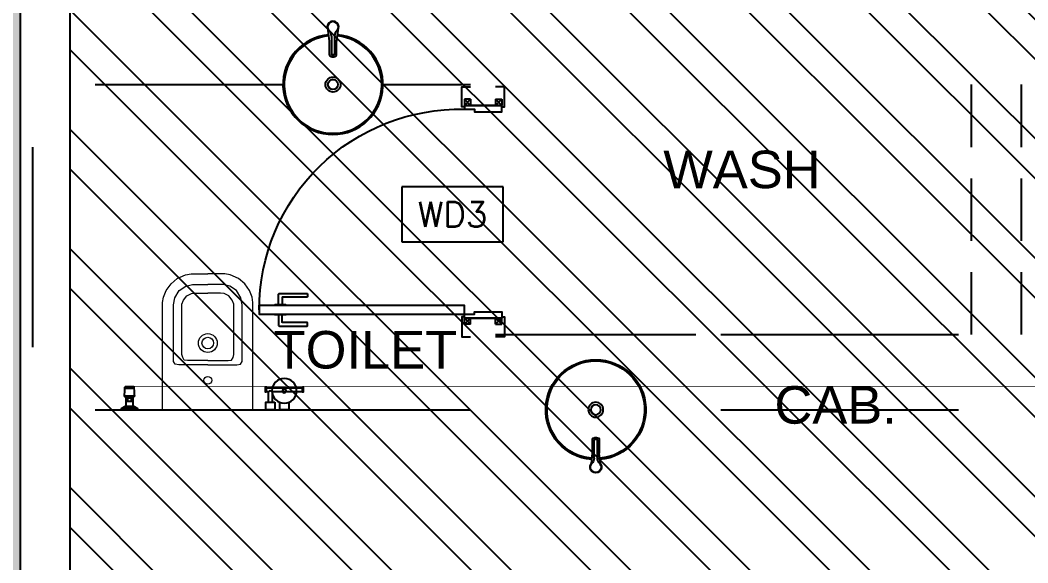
# Model space of a CAD drawing. Header units: centimetres. Extents: x -10658 to 14823, y -5448 to 3597.
# Drawn here: x -1685 to -1282.4, y 1451.8 to 1668.8 of the extents above; entities that cross this region are included whole.
import ezdxf

# ---------------------------------------------------------------- set-up
doc = ezdxf.new("R2010")
doc.units = ezdxf.units.CM
doc.header["$LTSCALE"] = 100
doc.header["$MEASUREMENT"] = 0
doc.header["$PDMODE"] = 35
doc.linetypes.add('A0-01 FLOOR PLANS$0$HIDDEN', pattern=[0.375, 0.25, -0.125])
for name, color, linetype in [('A0-01 FLOOR PLANS$0$BATH FIXTURES', 85, 'Continuous'), ('A0-01 FLOOR PLANS$0$CABINET', 4, 'Continuous'), ('A0-01 FLOOR PLANS$0$COUNTERS', 85, 'Continuous'), ('A0-01 FLOOR PLANS$0$DOOR', 1, 'Continuous'), ('A0-01 FLOOR PLANS$0$HIDDEN -03', 8, 'A0-01 FLOOR PLANS$0$HIDDEN'), ('A0-01 FLOOR PLANS$0$TEXT', 3, 'Continuous'), ('A0-01 FLOOR PLANS$0$TEXT-SCHED', 3, 'Continuous'), ('A0-01 FLOOR PLANS$0$TILE', 252, 'Continuous'), ('A0-01 FLOOR PLANS$0$WALL-03', 2, 'Continuous'), ('DIM IN', 1, 'Continuous'), ('HATCH', 8, 'Continuous'), ('SOURROUNDING$0$KERBSTONE', 11, 'Continuous')]:
    doc.layers.add(name, color=color, linetype=linetype)
doc.styles.add('A0-01 FLOOR PLANS$0$A0-01 GROUND FLOOR PLAN - For Entry modification$0$ROMANS', font='romans')
doc.styles.add('A0-01 FLOOR PLANS$0$ART-PS-1', font='arial.ttf', dxfattribs={"height": 20})
doc.styles.add('ROMANS', font='romans')
doc.dimstyles.new('A0-01 FLOOR PLANS$0$A0-01 GROUND FLOOR PLAN - For Entry modification$0$text', dxfattribs={"dimtxt": 18, "dimasz": 10, "dimexe": 10, "dimexo": 10, "dimgap": -6, "dimtad": 1, "dimtih": 1, "dimtoh": 1, "dimdec": 0, "dimdsep": 46, "dimtxsty": 'A0-01 FLOOR PLANS$0$A0-01 GROUND FLOOR PLAN - For Entry modification$0$ROMANS', "dimblk1": 'A0-01 FLOOR PLANS$0$A0-01 GROUND FLOOR PLAN - For Entry modification$0$_ARCHTICK', "dimblk2": 'A0-01 FLOOR PLANS$0$A0-01 GROUND FLOOR PLAN - For Entry modification$0$_ARCHTICK', "dimsah": 1, "dimcen": 25, "dimdle": 10, "dimse1": 1, "dimse2": 1, "dimsd1": 1, "dimsd2": 1, "dimclrd": 1, "dimclre": 1, "dimclrt": 2, "dimadec": 0, "dimazin": 0, "dimtfac": 1, "dimtdec": 0, "dimtmove": 2, "dimatfit": 3, "dimldrblk": 'A0-01 FLOOR PLANS$0$A0-01 GROUND FLOOR PLAN - For Entry modification$0$_ARCHTICK', "dimfxl": 1, "dimtolj": 1, "dimtzin": 0, "dimarcsym": 0})
doc.dimstyles.new('AS-17-100', dxfattribs={"dimtxt": 17, "dimasz": 10, "dimexe": 10, "dimexo": 10, "dimgap": 6, "dimtad": 1, "dimtoh": 1, "dimdec": 0, "dimdsep": 46, "dimtxsty": 'ROMANS', "dimblk1": 'ARCHTICK', "dimblk2": 'ARCHTICK', "dimsah": 1, "dimcen": 25, "dimdle": 10, "dimclrd": 1, "dimclre": 1, "dimclrt": 2, "dimadec": 0, "dimazin": 0, "dimtfac": 1, "dimtdec": 0, "dimtofl": 0, "dimtmove": 2, "dimatfit": 3, "dimldrblk": 'ARCHTICK', "dimfxl": 1, "dimtolj": 1, "dimtzin": 0, "dimarcsym": 0})

# ---------------------------------------------------------------- blocks, each defined once
blk = doc.blocks.new('_ARCHTICK')
at = {"color": 0, "linetype": 'ByBlock', "const_width": 0.15}
blk.add_lwpolyline([(-0.5, -0.5), (0.5, 0.5)], dxfattribs=at)
blk = doc.blocks.new('*D55')
at = {"layer": 'Defpoints', "color": 0, "transparency": 16777216}
for p in [(-3048, 1883.36), (-1685, 1853), (-3048, 1585)]:
    blk.add_point(p, dxfattribs=at)
at = {"layer": 'DIM IN', "color": 1, "lineweight": -2, "transparency": 16777216}
for p, q in [((-3048, 1595), (-3048, 1893.36)), ((-1685, 1863), (-1685, 1893.36)), ((-1675, 1883.36), (-3058, 1883.36))]:
    blk.add_line(p, q, dxfattribs=at)
at = {"layer": 'DIM IN', "color": 1, "lineweight": -2, "transparency": 16777216, "xscale": 10, "yscale": 10, "zscale": 10, "rotation": 180}
blk.add_blockref('_ARCHTICK', (-3048, 1883.36), dxfattribs=at)
at = {"layer": 'DIM IN', "color": 1, "lineweight": -2, "transparency": 16777216, "xscale": 10, "yscale": 10, "zscale": 10}
blk.add_blockref('_ARCHTICK', (-1685, 1883.36), dxfattribs=at)
at = {"layer": 'DIM IN', "color": 2, "transparency": 16777216, "insert": (-2366.5, 1893.36), "char_height": 16, "attachment_point": 5, "style": 'ROMANS'}
blk.add_mtext('\\A1;1363', dxfattribs=at)
blk = doc.blocks.new('SOURROUNDING')
at = {"layer": 'SOURROUNDING$0$KERBSTONE', "lineweight": 13}
h = blk.add_hatch(dxfattribs=at)
h.set_pattern_fill('AR-HBONE', color=252, scale=5, angle=90)
h.paths.add_polyline_path([(-175, 1001.39), (-180.24, 999.4), (-175, 1003.26), (-175, 1910.07), (-189.19, 1904.68), (-175, 1915.15), (-175, 1965.25), (-177.79, 1965.57), (-175, 1966.16), (-175, 2515.31), (-190.95, 2509.26), (-175, 2521.02), (-175, 2569.63), (-179.55, 2570.15), (-175, 2571.11), (-175, 2808), (-890, 2808), (-890, 3028), (-1810, 3028), (-1810, 2511.19), (-1925, 2511.19), (-1925, 1979.72), (-1810, 1979.72), (-1810, 775), (-3028, 775), (-3028, 650), (-2728, 650), (-2448, 650), (-2428, 650), (-1382.07, 650), (-1382.07, 25), (-1257.59, 25), (-1257.07, 25), (-857.07, 25), (-732.07, 25), (-732.07, 668), (-175, 668)])
h.paths.add_polyline_path([(-1685, 828), (-1685, 2129.72), (-1770, 2129.72), (-1770, 2361.19), (-1685, 2361.19), (-1685, 2748), (-1220, 2748), (-1220, 2683), (-890, 2683), (-300, 2683), (-300, 788), (-590, 788), (-590, 793), (-817, 793), (-817, 713), (-1286.12, 713), (-1287.5, 828)], flags=16)
h.paths.add_polyline_path([(-1798.23, 1621.66), (-1726.11, 1621.66), (-1726.11, 1641.16), (-1798.23, 1641.16)], flags=16)
h.paths.add_polyline_path([(-1563.97, 2964.65), (-999.2, 2964.65), (-999.2, 3018.34), (-1563.97, 3018.34)], flags=16)
at = {"color": 6}
blk.add_lwpolyline([(-300, 2683), (-890, 2683), (-890, 2683), (-1220, 2683), (-1220, 2748), (-1685, 2748), (-1685, 828), (-890, 828), (-890, 793), (-590, 793), (-590, 788), (-300, 788)], close=True, dxfattribs=at)
blk = doc.blocks.new('A0-01 FLOOR PLANS$0$Bath_WashBasin_D-40_01')
for p, q in [((-1.4, -7.96), (-1.88, -3.63)), ((1.88, -3.63), (1.4, -7.96)), ((-1.4, -13.5), (-1.4, -7.96)), ((-0.65, -5.9), (-0.65, -13.37)), ((0.65, -5.9), (0.65, -13.37)), ((1.4, -13.5), (1.4, -7.96)), ((0.65, -13.37), (-0.65, -13.37))]:
    blk.add_line(p, q)
for radius in [3, 2]:
    blk.add_circle((0, -25.3), radius)
for centre, radius, start, end in [((0, -2.3), 2.3, 324.6388, 215.3612), ((0, -2.3), 2.15, 320.9725, 219.0275), ((-3.61, -5.89), 2.96, 359.8082, 49.0473), ((3.61, -5.89), 2.96, 130.9527, 180.1918), ((0, -25.3), 20, 94.8311, 85.1689), ((0, -25.3), 19.5, 94.7941, 85.2059), ((0, -12.55), 1.05, 231.7534, 308.2466)]:
    blk.add_arc(centre, radius, start, end)
blk.add_ellipse((0, -13.5), major_axis=(-1.4, 0), ratio=0.500001, start_param=6.283185, end_param=9.424778)
blk = doc.blocks.new('A0-01 FLOOR PLANS$0$BID2')
at = {"layer": 'A0-01 FLOOR PLANS$0$BATH FIXTURES', "lineweight": 18}
for points in [[(18.07, 0), (0, 0), (0, -42.87), (0.38, -44.94), (1.44, -47.63), (3.36, -50.37), (5.82, -52.44), (9.13, -53.98), (11.34, -54.31), (18.07, -54.31)], [(18.07, 0), (36.1, 0), (36.1, -42.87), (35.76, -44.94), (34.65, -47.63), (32.78, -50.37), (30.28, -52.44), (27.01, -53.98), (24.8, -54.31), (18.07, -54.31)], [(18.07, -17.93), (6.44, -17.93), (5, -18.22), (4.37, -19.23), (4.37, -41.96), (4.9, -44.75), (6.58, -47.63), (9.28, -49.41), (11.92, -49.99), (18.07, -49.99)], [(18.07, -19.66), (9.9, -19.66), (8.6, -19.8), (8.03, -20.81), (7.69, -22.01), (7.69, -42.2), (8.36, -43.74), (9.66, -45.56), (11.58, -46.43), (12.93, -46.62), (18.07, -46.62)], [(18.07, -17.93), (29.7, -17.93), (31.15, -18.22), (31.72, -19.23), (31.72, -41.96), (31.24, -44.75), (29.56, -47.63), (26.82, -49.41), (24.22, -49.99), (18.07, -49.99)], [(18.07, -19.66), (26.24, -19.66), (27.49, -19.8), (28.12, -20.81), (28.45, -22.01), (28.45, -42.2), (27.78, -43.74), (26.48, -45.56), (24.56, -46.43), (23.17, -46.62), (18.07, -46.62)]]:
    blk.add_lwpolyline(points, dxfattribs=at)
for points in [[(16.49, -11.75), (16.49, -10.89), (17.19, -10.19), (18.05, -10.19), (18.91, -10.19), (19.61, -10.89), (19.61, -11.75), (19.61, -12.61), (18.91, -13.31), (18.05, -13.31), (17.19, -13.31), (16.49, -12.61), (16.49, -11.75)], [(14.28, -26.65), (14.28, -24.57), (15.96, -22.88), (18.05, -22.88), (20.13, -22.88), (21.82, -24.57), (21.82, -26.65), (21.82, -28.74), (20.13, -30.42), (18.05, -30.42), (15.96, -30.42), (14.28, -28.74), (14.28, -26.65)], [(15.72, -26.65), (15.72, -25.36), (16.76, -24.32), (18.05, -24.32), (19.34, -24.32), (20.38, -25.36), (20.38, -26.65), (20.38, -27.94), (19.34, -28.98), (18.05, -28.98), (16.76, -28.98), (15.72, -27.94), (15.72, -26.65)]]:
    blk.add_open_spline(points, degree=3, knots=[0, 0, 0, 0, 1, 1, 1, 2, 2, 2, 3, 3, 3, 4, 4, 4, 4], dxfattribs=at)
blk = doc.blocks.new('A0-01 FLOOR PLANS$0$A$Cadd0125e')
at = {"layer": 'A0-01 FLOOR PLANS$0$BATH FIXTURES'}
for p, q in [((7.76, 4.63), (4.26, 4.63)), ((5.52, 4.07), (5.32, 4.07)), ((7.82, 5.1), (7.82, 1.4)), ((8.65, 0.09), (8.65, 6.41)), ((8.82, 6.5), (8.82, 0)), ((9.16, 1.25), (9.16, 5.25)), ((4.26, 1.86), (7.76, 1.86)), ((4.84, 3.94), (4.44, 3.93)), ((4.84, 3.94), (4.44, 3.93)), ((4.44, 2.57), (4.84, 2.56)), ((4.82, 3.93), (4.82, 3.93)), ((5.32, 2.42), (5.52, 2.43))]:
    blk.add_line(p, q, dxfattribs=at)
for points in [[(0.03, 4.1, 0.404323), (0, 4.07, -0.404323)], [(0.04, 4.54, 0.404323), (0.01, 4.51, -0.404323)], [(0.05, 4.16, 0.404323), (0.02, 4.13, -0.404323)], [(8.65, 0.09, 0.257001), (8.82, 0), (9.16, 0), (9.16, 6.5), (8.82, 6.5, 0.257001), (8.65, 6.41), (7.82, 5.1, 0.142087), (7.76, 4.88), (7.76, 1.62, 0.142087), (7.82, 1.4)], [(0.03, 3.39, 0.404323), (0, 3.36, -0.404323)], [(0.03, 2.67, 0.404323), (0, 2.65, -0.404323)], [(0.01, 3.84, 0.056358), (0.01, 3.83, -0.056358)], [(0.04, 2.91, 0.404323), (0.01, 2.88, -0.404323)], [(0.04, 2.23, 0.404323), (0.01, 2.21, -0.404323)], [(0.05, 3, 0.404323), (0.02, 2.97, -0.404323)]]:
    blk.add_lwpolyline(points, format="xyb", close=True, dxfattribs=at)
for points in [[(0.59, 5.04), (0.27, 5.04)], [(0.27, 1.46), (0.59, 1.46)]]:
    blk.add_lwpolyline(points, close=True, dxfattribs=at)
blk.add_lwpolyline([(3.89, 5.15, 0.00277), (3.87, 5.16, 0.001337), (3.87, 5.17, -0.020661), (3.87, 1.33, 0.001362), (3.87, 1.34, 0.00279), (3.89, 1.35)], format="xyb", dxfattribs=at)
for centre, radius, start, end in [((3.72, 5.02), 0.207, 45.4618, 99.4976), ((-27.86, 3.25), 31.61, 356.42, 3.5774), ((3.83, 5.11), 0.0651, 46.2112, 54.7843), ((2.67, 3.86), 1.77, 4.0599, 46.7105), ((3.72, 1.48), 0.204, 260.0327, 314.9167), ((3.83, 1.39), 0.0656, 306.8555, 313.7758), ((2.67, 2.64), 1.77, 313.2898, 355.9537), ((19.33, 3.25), 14.91, 177.1752, 182.8246)]:
    blk.add_arc(centre, radius, start, end, dxfattribs=at)
for centre, major_axis, ratio, start_param, end_param in [((0.63, 3.25), (0, 1.76), 0.017452, 0.079526, 3.069997), ((0.63, 3.25), (0, 1.76), 0.017452, 0.079526, 3.069997), ((0.63, 3.25), (0, 1.76), 0.017452, 0, 0.079526), ((0.63, 3.25), (0, 1.76), 0.017452, 0, 0.079526), ((0.63, 3.25), (0, 1.76), 0.017452, 3.069997, 3.292425), ((0.63, 3.25), (0, 1.76), 0.017452, 3.069997, 3.292425), ((0.63, 3.25), (0, 1.76), 0.017452, 3.292425, 3.362535), ((0.63, 3.25), (0, 1.76), 0.017452, 3.292425, 3.362535), ((4.71, 3.96), (0.197, -0.012), 0.259959, 4.930881, 5.439711)]:
    blk.add_ellipse(centre, major_axis=major_axis, ratio=ratio, start_param=start_param, end_param=end_param, dxfattribs=at)
for points, weights, knots in [([(0, 3.86), (0, 3.88), (0, 3.96), (0, 4.05), (0, 4.06), (0, 4.05), (0, 3.96), (0, 3.88), (0, 3.86)], [1, 0.771731449229, 1, 0.771731449229, 1, 0.771731449229, 1, 0.771731449229, 1], [0, 0, 0, 1.378474, 1.378474, 2.756948, 2.756948, 4.135422, 4.135422, 5.513896, 5.513896, 5.513896]), ([(0.01, 4.3), (0.01, 4.31), (0.01, 4.4), (0.01, 4.49), (0.01, 4.5), (0.01, 4.49), (0.01, 4.4), (0.01, 4.31), (0.01, 4.3)], [1, 0.771731449229, 1, 0.771731449229, 1, 0.771731449229, 1, 0.771731449229, 1], [0, 0, 0, 1.378474, 1.378474, 2.756948, 2.756948, 4.135422, 4.135422, 5.513896, 5.513896, 5.513896]), ([(0.03, 3.83), (0.03, 3.83), (0.03, 3.96), (0.03, 4.1), (0.03, 4.1), (0.05, 4.1), (0.06, 4.1), (0.05, 4.1), (0.03, 4.1), (0.03, 4.1), (0.03, 3.96), (0.03, 3.83), (0.03, 3.83), (0.05, 3.83), (0.06, 3.83), (0.05, 3.83), (0.03, 3.83)], [1, 0.707214493379, 1, 0.707214493379, 1, 1, 1, 1, 1, 0.707214493379, 1, 0.707214493379, 1, 1, 1, 1, 1], [0, 0, 0, 1.570492, 1.570492, 3.140983, 3.140983, 4.140983, 4.140983, 5.140983, 5.140983, 6.711475, 6.711475, 8.281967, 8.281967, 9.281967, 9.281967, 10.281967, 10.281967, 10.281967]), ([(0.04, 4.27), (0.04, 4.27), (0.04, 4.4), (0.04, 4.54), (0.04, 4.54), (0.06, 4.54), (0.07, 4.54), (0.06, 4.54), (0.04, 4.54), (0.04, 4.54), (0.04, 4.4), (0.04, 4.27), (0.04, 4.27), (0.05, 4.27), (0.06, 4.26), (0.05, 4.27), (0.04, 4.27)], [1, 0.707214493379, 1, 0.707214493379, 1, 1, 1, 1, 1, 0.707214493381, 1, 0.707214493381, 1, 1, 1, 1, 1], [0, 0, 0, 1.570492, 1.570492, 3.140983, 3.140983, 4.140983, 4.140983, 5.140983, 5.140983, 6.711475, 6.711475, 8.281967, 8.281967, 9.281967, 9.281967, 10.281967, 10.281967, 10.281967]), ([(0.04, 4.1), (0.05, 4.16), (0.05, 4.16), (0.05, 4.16), (0.06, 4.16), (0.05, 4.16), (0.05, 4.16), (0.05, 4.16), (0.04, 4.1)], [1, 0.884663674898, 1, 1, 1, 1, 1, 0.884663674898, 1], [0, 0, 0, 0.970048, 0.970048, 1.970048, 1.970048, 2.970048, 2.970048, 3.940097, 3.940097, 3.940097]), ([(0.63, 1.65), (0.61, 1.65), (0.6, 2.45), (0.59, 3.25), (0.6, 4.05), (0.61, 4.85), (0.63, 4.85), (0.6, 4.85), (0.6, 3.25), (0.6, 1.65), (0.63, 1.65)], [1, 0.866025403784, 1, 0.866025403784, 1, 0.866025403784, 1, 0.707106781187, 1, 0.707106781187, 1], [0, 0, 0, 1.047198, 1.047198, 2.094395, 2.094395, 3.141593, 3.141593, 4.712389, 4.712389, 6.283185, 6.283185, 6.283185]), ([(0.63, 5), (0.63, 4.99), (0.63, 4.98), (0.63, 4.99), (0.63, 5), (0.63, 5.01), (0.63, 5.01), (0.63, 5.01), (0.63, 5)], [1, 0.999435686662, 1, 0.999435686662, 1, 0.997653932691, 1, 0.997653932691, 1], [0, 0, 0, 0.0671932, 0.0671932, 0.1343865, 0.1343865, 0.2714116, 0.2714116, 0.4084367, 0.4084367, 0.4084367]), ([(0, 3.15), (0, 3.16), (0, 3.25), (0, 3.34), (0, 3.35), (0, 3.34), (0, 3.25), (0, 3.16), (0, 3.15)], [1, 0.771731449229, 1, 0.771731449229, 1, 0.771731449229, 1, 0.771731449229, 1], [0, 0, 0, 1.378474, 1.378474, 2.756948, 2.756948, 4.135422, 4.135422, 5.513896, 5.513896, 5.513896]), ([(0, 2.44), (0, 2.45), (0, 2.54), (0, 2.63), (0, 2.64), (0, 2.63), (0, 2.54), (0, 2.45), (0, 2.44)], [1, 0.771731449229, 1, 0.771731449229, 1, 0.771731449229, 1, 0.771731449229, 1], [0, 0, 0, 1.378474, 1.378474, 2.756948, 2.756948, 4.135422, 4.135422, 5.513896, 5.513896, 5.513896]), ([(0.01, 3.62), (0.01, 3.64), (0.01, 3.73), (0.01, 3.81), (0.01, 3.83), (0.01, 3.81), (0.01, 3.73), (0.01, 3.64), (0.01, 3.62)], [1, 0.771731449229, 1, 0.771731449229, 1, 0.771731449229, 1, 0.771731449229, 1], [0, 0, 0, 1.378474, 1.378474, 2.756948, 2.756948, 4.135422, 4.135422, 5.513896, 5.513896, 5.513896]), ([(0.01, 2.67), (0.01, 2.69), (0.01, 2.77), (0.01, 2.86), (0.01, 2.88), (0.01, 2.86), (0.01, 2.77), (0.01, 2.69), (0.01, 2.67)], [1, 0.771731449229, 1, 0.771731449229, 1, 0.771731449229, 1, 0.771731449229, 1], [0, 0, 0, 1.378474, 1.378474, 2.756948, 2.756948, 4.135422, 4.135422, 5.513896, 5.513896, 5.513896]), ([(0.01, 2), (0.01, 2.01), (0.01, 2.1), (0.01, 2.19), (0.01, 2.2), (0.01, 2.19), (0.01, 2.1), (0.01, 2.01), (0.01, 2)], [1, 0.771731449229, 1, 0.771731449229, 1, 0.771731449229, 1, 0.771731449229, 1], [0, 0, 0, 1.378474, 1.378474, 2.756948, 2.756948, 4.135422, 4.135422, 5.513896, 5.513896, 5.513896]), ([(0.02, 3.54), (0.02, 3.55), (0.02, 3.6), (0.02, 3.55), (0.02, 3.54)], [1, 0.880136793313, 1, 0.880136793313, 1], [0, 0, 0, 0.989292, 0.989292, 1.978584, 1.978584, 1.978584]), ([(0.02, 2.9), (0.02, 2.95), (0.02, 2.96), (0.02, 2.95), (0.02, 2.9)], [1, 0.876807866783, 1, 0.876807866783, 1], [0, 0, 0, 1.003227, 1.003227, 2.006454, 2.006454, 2.006454]), ([(0.03, 3.39), (0.03, 3.4), (0.03, 3.43), (0.03, 3.47), (0.03, 3.52), (0.03, 3.47), (0.03, 3.43), (0.03, 3.4), (0.03, 3.39)], [1, 0.919204368944, 1, 0.919204368944, 1, 0.919204368944, 1, 0.919204368944, 1], [0, 0, 0, 0.809482, 0.809482, 1.618964, 1.618964, 2.428447, 2.428447, 3.237929, 3.237929, 3.237929]), ([(0.03, 3.11), (0.03, 3.11), (0.03, 3.25), (0.03, 3.39), (0.03, 3.39), (0.04, 3.39), (0.06, 3.39), (0.04, 3.39), (0.03, 3.39), (0.03, 3.39), (0.03, 3.25), (0.03, 3.11), (0.03, 3.11), (0.04, 3.11), (0.06, 3.11), (0.04, 3.11), (0.03, 3.11)], [1, 0.707214493378, 1, 0.707214493378, 1, 1, 1, 1, 1, 0.707214493381, 1, 0.707214493381, 1, 1, 1, 1, 1], [0, 0, 0, 1.570492, 1.570492, 3.140983, 3.140983, 4.140983, 4.140983, 5.140983, 5.140983, 6.711475, 6.711475, 8.281967, 8.281967, 9.281967, 9.281967, 10.281967, 10.281967, 10.281967]), ([(0.03, 2.98), (0.03, 3.03), (0.03, 3.07), (0.03, 3.1), (0.03, 3.11), (0.03, 3.1), (0.03, 3.07), (0.03, 3.03), (0.03, 2.98)], [1, 0.918085200288, 1, 0.918085200288, 1, 0.918085200288, 1, 0.918085200288, 1], [0, 0, 0, 0.815148, 0.815148, 1.630295, 1.630295, 2.445443, 2.445443, 3.260591, 3.260591, 3.260591]), ([(0.03, 2.4), (0.03, 2.4), (0.03, 2.54), (0.03, 2.67), (0.03, 2.67), (0.05, 2.67), (0.06, 2.67), (0.05, 2.67), (0.03, 2.67), (0.03, 2.67), (0.03, 2.54), (0.03, 2.4), (0.03, 2.4), (0.05, 2.4), (0.06, 2.4), (0.05, 2.4), (0.03, 2.4)], [1, 0.707214493381, 1, 0.707214493381, 1, 1, 1, 1, 1, 0.707214493379, 1, 0.707214493379, 1, 1, 1, 1, 1], [0, 0, 0, 1.570492, 1.570492, 3.140983, 3.140983, 4.140983, 4.140983, 5.140983, 5.140983, 6.711475, 6.711475, 8.281967, 8.281967, 9.281967, 9.281967, 10.281967, 10.281967, 10.281967]), ([(0.04, 3.83), (0.04, 3.76), (0.04, 3.68), (0.04, 3.59), (0.04, 3.59), (0.05, 3.59), (0.06, 3.59), (0.05, 3.59), (0.04, 3.59), (0.04, 3.59), (0.04, 3.68), (0.04, 3.76), (0.04, 3.83)], [1, 0.824380766099, 1, 0.824380766099, 1, 1, 1, 1, 1, 0.824519982907, 1, 0.824519982907, 1], [0, 0, 0, 1.203378, 1.203378, 2.406756, 2.406756, 3.406756, 3.406756, 4.406756, 4.406756, 5.609642, 5.609642, 6.812528, 6.812528, 6.812528]), ([(0.04, 2.67), (0.04, 2.74), (0.04, 2.82), (0.04, 2.91), (0.04, 2.91), (0.05, 2.91), (0.06, 2.91), (0.05, 2.91), (0.04, 2.91), (0.04, 2.91), (0.04, 2.82), (0.04, 2.74), (0.04, 2.67)], [1, 0.825991228198, 1, 0.825991228198, 1, 1, 1, 1, 1, 0.825991228198, 1, 0.825991228198, 1], [0, 0, 0, 1.197676, 1.197676, 2.395352, 2.395352, 3.395352, 3.395352, 4.395352, 4.395352, 5.593027, 5.593027, 6.790703, 6.790703, 6.790703]), ([(0.05, 2.34), (0.05, 2.34), (0.04, 2.4), (0.05, 2.34), (0.05, 2.34), (0.05, 2.34), (0.06, 2.34), (0.05, 2.34), (0.05, 2.34)], [1, 0.884663674904, 1, 0.884663674899, 1, 1, 1, 1, 1], [0, 0, 0, 0.970048, 0.970048, 1.940097, 1.940097, 2.940097, 2.940097, 3.940097, 3.940097, 3.940097]), ([(0.04, 1.96), (0.04, 1.96), (0.04, 2.1), (0.04, 2.23), (0.04, 2.23), (0.05, 2.23), (0.06, 2.24), (0.05, 2.23), (0.04, 2.23), (0.04, 2.23), (0.04, 2.1), (0.04, 1.96), (0.04, 1.96), (0.06, 1.96), (0.07, 1.96), (0.06, 1.96), (0.04, 1.96)], [1, 0.707214493379, 1, 0.707214493379, 1, 1, 1, 1, 1, 0.707214493379, 1, 0.707214493379, 1, 1, 1, 1, 1], [0, 0, 0, 1.570492, 1.570492, 3.140983, 3.140983, 4.140983, 4.140983, 5.140983, 5.140983, 6.711475, 6.711475, 8.281967, 8.281967, 9.281967, 9.281967, 10.281967, 10.281967, 10.281967]), ([(0.05, 3.5), (0.05, 3.5), (0.05, 3.59), (0.05, 3.5), (0.05, 3.5), (0.05, 3.5), (0.06, 3.5), (0.05, 3.5), (0.05, 3.5)], [1, 0.826224660362, 1, 0.826224660368, 1, 1, 1, 1, 1], [0, 0, 0, 1.196847, 1.196847, 2.393695, 2.393695, 3.393695, 3.393695, 4.393695, 4.393695, 4.393695]), ([(0.05, 2.91), (0.05, 3), (0.05, 3), (0.05, 3), (0.06, 3), (0.05, 3), (0.05, 3), (0.05, 3), (0.05, 2.91)], [1, 0.826224660367, 1, 1, 1, 1, 1, 0.826224660367, 1], [0, 0, 0, 1.196847, 1.196847, 2.196847, 2.196847, 3.196847, 3.196847, 4.393695, 4.393695, 4.393695]), ([(4.44, 3.91), (4.6, 3.91), (4.75, 3.91), (4.8, 3.91), (4.84, 3.92)], [1, 1, 1, 0.967192798555, 1], [0, 0, 0, 1, 1, 1.513717, 1.513717, 1.513717])]:
    blk.add_rational_spline(points, weights, degree=2, knots=knots, dxfattribs=at)
for points, knots in [([(0.04, 4.27), (0.04, 4.27), (0.04, 4.26), (0.03, 4.27), (0.02, 4.27), (0.02, 4.28), (0.02, 4.28), (0.02, 4.29), (0.01, 4.29), (0.01, 4.29), (0.01, 4.29), (0.01, 4.29), (0.01, 4.29), (0.02, 4.29), (0.02, 4.28), (0.02, 4.28), (0.02, 4.27), (0.03, 4.27), (0.04, 4.26), (0.04, 4.27), (0.04, 4.27)], [0, 0, 0, 0, 0.017198, 0.209791, 0.385258, 0.529689, 0.655532, 0.744471, 0.846042, 1, 1, 1, 1.153958, 1.255529, 1.344468, 1.470311, 1.614742, 1.790209, 1.982802, 2, 2, 2, 2]), ([(0.27, 1.46), (0.25, 1.46), (0.22, 1.46), (0.18, 1.46), (0.15, 1.48), (0.13, 1.49), (0.12, 1.5), (0.11, 1.51), (0.1, 1.53), (0.09, 1.55), (0.08, 1.57), (0.08, 1.58), (0.08, 1.6), (0.08, 1.63), (0.08, 1.67), (0.07, 1.71), (0.07, 1.76), (0.07, 1.83), (0.07, 1.9), (0.07, 1.99), (0.06, 2.08), (0.06, 2.17), (0.06, 2.27), (0.06, 2.37), (0.06, 2.47), (0.06, 2.59), (0.06, 2.73), (0.06, 2.89), (0.06, 3.05), (0.06, 3.21), (0.06, 3.35), (0.06, 3.47), (0.06, 3.59), (0.06, 3.72), (0.06, 3.84), (0.06, 3.96), (0.06, 4.08), (0.06, 4.2), (0.06, 4.3), (0.06, 4.39), (0.06, 4.48), (0.07, 4.55), (0.07, 4.62), (0.07, 4.68), (0.07, 4.74), (0.07, 4.78), (0.08, 4.83), (0.08, 4.86), (0.08, 4.9), (0.08, 4.92), (0.09, 4.94), (0.09, 4.95), (0.09, 4.96), (0.1, 4.97), (0.11, 4.99), (0.12, 5), (0.13, 5.01), (0.14, 5.02), (0.16, 5.03), (0.19, 5.04), (0.23, 5.04), (0.26, 5.04), (0.27, 5.04), (0.26, 5.04), (0.23, 5.04), (0.19, 5.04), (0.16, 5.03), (0.14, 5.02), (0.13, 5.01), (0.12, 5), (0.11, 4.99), (0.1, 4.97), (0.09, 4.96), (0.09, 4.95), (0.09, 4.94), (0.08, 4.92), (0.08, 4.9), (0.08, 4.86), (0.08, 4.83), (0.07, 4.78), (0.07, 4.74), (0.07, 4.68), (0.07, 4.62), (0.07, 4.55), (0.06, 4.48), (0.06, 4.39), (0.06, 4.3), (0.06, 4.2), (0.06, 4.08), (0.06, 3.96), (0.06, 3.84), (0.06, 3.72), (0.06, 3.59), (0.06, 3.47), (0.06, 3.35), (0.06, 3.21), (0.06, 3.05), (0.06, 2.89), (0.06, 2.73), (0.06, 2.59), (0.06, 2.47), (0.06, 2.37), (0.06, 2.27), (0.06, 2.17), (0.06, 2.08), (0.07, 1.99), (0.07, 1.9), (0.07, 1.83), (0.07, 1.76), (0.07, 1.71), (0.08, 1.67), (0.08, 1.63), (0.08, 1.6), (0.08, 1.58), (0.08, 1.57), (0.09, 1.55), (0.1, 1.53), (0.11, 1.51), (0.12, 1.5), (0.13, 1.49), (0.15, 1.48), (0.18, 1.46), (0.22, 1.46), (0.25, 1.46), (0.27, 1.46)], [0, 0, 0, 0, 0.009924, 0.017881, 0.02396, 0.02839, 0.031389, 0.033592, 0.038002, 0.047186, 0.057208, 0.072286, 0.088852, 0.106788, 0.126095, 0.146781, 0.16886, 0.192349, 0.217137, 0.241707, 0.265629, 0.288899, 0.311512, 0.333465, 0.354752, 0.375371, 0.405038, 0.434021, 0.464183, 0.495586, 0.517215, 0.539395, 0.562133, 0.585428, 0.608917, 0.63157, 0.657568, 0.68228, 0.70571, 0.727859, 0.749308, 0.768613, 0.78946, 0.811862, 0.829695, 0.848419, 0.868047, 0.888308, 0.910368, 0.929016, 0.937976, 0.945877, 0.954411, 0.961283, 0.965115, 0.969625, 0.972243, 0.975197, 0.979194, 0.984585, 0.991509, 1, 1, 1, 1.008491, 1.015415, 1.020806, 1.024803, 1.027757, 1.030375, 1.034885, 1.038717, 1.045589, 1.054123, 1.062024, 1.070984, 1.089632, 1.111692, 1.131953, 1.151581, 1.170305, 1.188138, 1.21054, 1.231387, 1.250692, 1.272141, 1.29429, 1.31772, 1.342432, 1.36843, 1.391083, 1.414572, 1.437867, 1.460605, 1.482785, 1.504414, 1.535817, 1.565979, 1.594962, 1.624629, 1.645248, 1.666535, 1.688488, 1.711101, 1.734371, 1.758293, 1.782863, 1.807651, 1.83114, 1.853219, 1.873905, 1.893212, 1.911148, 1.927714, 1.942792, 1.952814, 1.961998, 1.966408, 1.968611, 1.97161, 1.97604, 1.982119, 1.990076, 2, 2, 2, 2]), ([(0.27, 1.46), (0.27, 1.46), (0.27, 1.46), (0.27, 1.46), (0.26, 1.51), (0.26, 1.69), (0.25, 1.83), (0.25, 2.16), (0.25, 2.36), (0.24, 2.8), (0.24, 3.03), (0.24, 3.5), (0.24, 3.74), (0.25, 4.17), (0.25, 4.37), (0.25, 4.69), (0.26, 4.83), (0.26, 5), (0.27, 5.04), (0.27, 5.04), (0.27, 5.04), (0.26, 5), (0.26, 4.83), (0.25, 4.69), (0.25, 4.37), (0.25, 4.17), (0.24, 3.74), (0.24, 3.5), (0.24, 3.03), (0.24, 2.8), (0.25, 2.36), (0.25, 2.16), (0.25, 1.83), (0.26, 1.69), (0.26, 1.51), (0.27, 1.46), (0.27, 1.46), (0.27, 1.46), (0.27, 1.46)], [0, 0, 0, 0, 0.002872, 0.002872, 0.127872, 0.127872, 0.252872, 0.252872, 0.377872, 0.377872, 0.502872, 0.502872, 0.627872, 0.627872, 0.752872, 0.752872, 0.877872, 0.877872, 1, 1, 1, 1.12242, 1.12242, 1.247719, 1.247719, 1.373018, 1.373018, 1.498316, 1.498316, 1.623615, 1.623615, 1.748914, 1.748914, 1.874213, 1.874213, 1.999512, 1.999512, 2, 2, 2, 2]), ([(0.6, 5.04), (0.6, 5.04), (0.6, 5.04), (0.61, 5.04), (0.62, 5.03), (0.62, 5.03), (0.62, 5.02), (0.63, 5.02), (0.63, 5.01), (0.63, 5.01), (0.63, 5), (0.63, 5.01), (0.63, 5.01), (0.63, 5.02), (0.62, 5.02), (0.62, 5.03), (0.62, 5.03), (0.61, 5.04), (0.6, 5.04), (0.6, 5.04), (0.6, 5.04)], [0, 0, 0, 0, 0.040837, 0.104882, 0.170099, 0.240859, 0.347859, 0.486894, 0.698093, 1, 1, 1, 1.301907, 1.513106, 1.652141, 1.759141, 1.829901, 1.895118, 1.959163, 2, 2, 2, 2]), ([(0.63, 1.52), (0.63, 1.53), (0.63, 1.53), (0.63, 1.56), (0.63, 1.59), (0.62, 1.68), (0.62, 1.73), (0.62, 1.86), (0.61, 1.93), (0.61, 2.09), (0.61, 2.18), (0.61, 2.37), (0.61, 2.47), (0.61, 2.79), (0.6, 3.02), (0.6, 3.25), (0.6, 3.48), (0.61, 3.71), (0.61, 4.13), (0.61, 4.33), (0.61, 4.57), (0.62, 4.64), (0.62, 4.77), (0.62, 4.82), (0.63, 4.91), (0.63, 4.94), (0.63, 4.97), (0.63, 4.97), (0.63, 4.98)], [0, 0, 0, 0, 0.031344, 0.031344, 0.169724, 0.169724, 0.308103, 0.308103, 0.446482, 0.446482, 0.584862, 0.584862, 0.723241, 0.723241, 1, 1, 1, 1.277961, 1.277961, 1.555923, 1.555923, 1.694904, 1.694904, 1.833884, 1.833884, 1.972865, 1.972865, 2, 2, 2, 2]), ([(0.68, 5.05), (0.68, 5.05), (0.67, 5.05), (0.66, 5.04), (0.65, 5.04), (0.65, 5.03), (0.64, 5.02), (0.64, 5.02), (0.64, 5.01), (0.63, 5), (0.63, 5), (0.63, 4.99), (0.63, 4.98), (0.63, 4.98)], [0, 0, 0, 0, 0.018142, 0.075916, 0.128935, 0.180639, 0.234525, 0.295667, 0.372066, 0.476166, 0.632104, 0.912558, 1, 1, 1, 1]), ([(4.74, 4.06), (4.72, 4.06), (4.7, 4.06), (4.67, 4.06), (4.66, 4.05), (4.65, 4.05), (4.64, 4.05), (4.62, 4.05), (4.6, 4.04), (4.59, 4.02), (4.57, 4.01), (4.56, 3.99), (4.55, 3.96), (4.54, 3.94), (4.54, 3.93), (4.54, 3.93)], [0, 0, 0, 0, 0.261916, 0.442765, 0.490102, 0.537322, 0.596088, 0.655775, 0.714696, 0.772041, 0.819201, 0.865142, 0.929777, 0.998908, 1, 1, 1, 1]), ([(4.74, 4.06), (4.83, 4.07), (4.92, 4.07), (5.02, 4.07), (5.09, 4.07), (5.17, 4.07), (5.24, 4.07), (5.31, 4.07), (5.38, 4.07), (5.44, 4.07)], [0, 0, 0, 0, 1, 1, 1, 2, 2, 2, 3, 3, 3, 3]), ([(5.52, 2.43), (5.53, 2.43), (5.55, 2.43), (5.58, 2.43), (5.61, 2.43), (5.63, 2.43), (5.65, 2.43), (5.67, 2.43), (5.69, 2.44), (5.71, 2.44), (5.72, 2.44), (5.74, 2.44), (5.75, 2.44), (5.77, 2.45), (5.78, 2.45), (5.79, 2.45), (5.79, 2.45), (5.8, 2.46), (5.81, 2.46), (5.82, 2.46), (5.82, 2.47), (5.83, 2.47), (5.84, 2.48), (5.85, 2.49), (5.87, 2.51), (5.88, 2.53), (5.89, 2.56), (5.9, 2.6), (5.91, 2.64), (5.92, 2.69), (5.93, 2.75), (5.93, 2.8), (5.94, 2.84), (5.94, 2.87), (5.94, 2.9), (5.94, 2.95), (5.95, 3.01), (5.95, 3.09), (5.95, 3.18), (5.95, 3.27), (5.95, 3.37), (5.95, 3.46), (5.94, 3.55), (5.94, 3.62), (5.93, 3.67), (5.93, 3.71), (5.92, 3.76), (5.92, 3.8), (5.91, 3.85), (5.9, 3.88), (5.89, 3.91), (5.89, 3.94), (5.88, 3.96), (5.87, 3.98), (5.86, 4), (5.85, 4.01), (5.84, 4.02), (5.83, 4.02), (5.82, 4.03), (5.82, 4.03), (5.81, 4.04), (5.8, 4.04), (5.79, 4.04), (5.78, 4.04), (5.78, 4.05), (5.77, 4.05), (5.76, 4.05), (5.75, 4.05), (5.74, 4.05), (5.72, 4.06), (5.71, 4.06), (5.69, 4.06), (5.67, 4.06), (5.66, 4.06), (5.64, 4.06), (5.62, 4.06), (5.6, 4.07), (5.58, 4.07), (5.56, 4.07), (5.56, 4.07)], [0, 0, 0, 0, 0.034691, 0.066377, 0.095186, 0.121282, 0.144852, 0.166081, 0.185168, 0.198757, 0.215917, 0.236123, 0.253223, 0.267206, 0.276209, 0.285043, 0.295811, 0.304095, 0.310563, 0.315945, 0.319875, 0.324511, 0.330106, 0.335887, 0.343605, 0.354236, 0.366908, 0.378747, 0.392043, 0.407307, 0.422694, 0.435607, 0.441339, 0.447544, 0.455288, 0.462789, 0.477632, 0.492677, 0.508995, 0.526024, 0.543675, 0.561661, 0.578526, 0.595192, 0.605393, 0.613569, 0.622125, 0.635568, 0.648559, 0.659166, 0.668835, 0.678191, 0.688076, 0.698939, 0.708058, 0.711559, 0.715397, 0.719322, 0.723637, 0.72731, 0.732041, 0.737264, 0.743366, 0.750983, 0.761063, 0.770186, 0.779166, 0.790116, 0.803025, 0.820484, 0.841437, 0.854477, 0.86953, 0.886728, 0.906336, 0.927258, 0.950798, 0.9772, 1, 1, 1, 1]), ([(0.03, 3.83), (0.03, 3.83), (0.03, 3.83), (0.02, 3.83), (0.01, 3.83), (0.01, 3.84), (0.01, 3.85), (0, 3.85), (0, 3.85), (0, 3.85), (0, 3.86), (0, 3.85), (0, 3.85), (0, 3.85), (0.01, 3.85), (0.01, 3.84), (0.01, 3.83), (0.02, 3.83), (0.03, 3.83), (0.03, 3.83), (0.03, 3.83)], [0, 0, 0, 0, 0.017198, 0.209791, 0.385258, 0.529689, 0.655532, 0.744471, 0.846042, 1, 1, 1, 1.153958, 1.255529, 1.344468, 1.470311, 1.614742, 1.790209, 1.982802, 2, 2, 2, 2]), ([(0.03, 3.11), (0.03, 3.11), (0.03, 3.11), (0.02, 3.12), (0.01, 3.12), (0, 3.13), (0, 3.13), (0, 3.14), (0, 3.14), (0, 3.14), (0, 3.14), (0, 3.14), (0, 3.14), (0, 3.14), (0, 3.13), (0, 3.13), (0.01, 3.12), (0.02, 3.12), (0.03, 3.11), (0.03, 3.11), (0.03, 3.11)], [0, 0, 0, 0, 0.017198, 0.209791, 0.385258, 0.529689, 0.655532, 0.744471, 0.846042, 1, 1, 1, 1.153958, 1.255529, 1.344468, 1.470311, 1.614742, 1.790209, 1.982802, 2, 2, 2, 2]), ([(0.03, 2.4), (0.03, 2.4), (0.03, 2.4), (0.02, 2.41), (0.01, 2.41), (0.01, 2.42), (0.01, 2.42), (0, 2.43), (0, 2.43), (0, 2.43), (0, 2.43), (0, 2.43), (0, 2.43), (0, 2.43), (0.01, 2.42), (0.01, 2.42), (0.01, 2.41), (0.02, 2.41), (0.03, 2.4), (0.03, 2.4), (0.03, 2.4)], [0, 0, 0, 0, 0.017198, 0.209791, 0.385258, 0.529689, 0.655532, 0.744471, 0.846042, 1, 1, 1, 1.153958, 1.255529, 1.344468, 1.470311, 1.614742, 1.790209, 1.982802, 2, 2, 2, 2]), ([(0.04, 3.59), (0.04, 3.59), (0.04, 3.59), (0.03, 3.59), (0.02, 3.6), (0.01, 3.6), (0.01, 3.61), (0.01, 3.61), (0.01, 3.62), (0.01, 3.62), (0.01, 3.62), (0.01, 3.62), (0.01, 3.62), (0.01, 3.61), (0.01, 3.61), (0.01, 3.6), (0.02, 3.6), (0.03, 3.59), (0.04, 3.59), (0.04, 3.59), (0.04, 3.59)], [0, 0, 0, 0, 0.017198, 0.209791, 0.385258, 0.529689, 0.655532, 0.744471, 0.846042, 1, 1, 1, 1.153958, 1.255529, 1.344468, 1.470311, 1.614742, 1.790209, 1.982802, 2, 2, 2, 2]), ([(0.01, 2.66), (0.01, 2.66), (0.01, 2.67), (0.01, 2.67), (0.01, 2.67), (0.01, 2.67), (0.01, 2.67), (0.01, 2.66), (0.01, 2.66)], [0, 0, 0, 0, 0.369056, 1, 1, 1, 1.630944, 2, 2, 2, 2]), ([(0.04, 1.96), (0.04, 1.96), (0.04, 1.96), (0.03, 1.97), (0.02, 1.97), (0.02, 1.98), (0.02, 1.98), (0.02, 1.99), (0.01, 1.99), (0.01, 1.99), (0.01, 1.99), (0.01, 1.99), (0.01, 1.99), (0.02, 1.99), (0.02, 1.98), (0.02, 1.98), (0.02, 1.97), (0.03, 1.97), (0.04, 1.96), (0.04, 1.96), (0.04, 1.96)], [0, 0, 0, 0, 0.017198, 0.209791, 0.385258, 0.529689, 0.655532, 0.744471, 0.846042, 1, 1, 1, 1.153958, 1.255529, 1.344468, 1.470311, 1.614742, 1.790209, 1.982802, 2, 2, 2, 2]), ([(0.05, 3.5), (0.05, 3.5), (0.04, 3.5), (0.04, 3.51), (0.03, 3.51), (0.02, 3.52), (0.02, 3.52), (0.02, 3.53), (0.02, 3.53), (0.02, 3.53), (0.02, 3.53), (0.02, 3.53), (0.02, 3.53), (0.02, 3.53), (0.02, 3.52), (0.02, 3.52), (0.03, 3.51), (0.04, 3.51), (0.04, 3.5), (0.05, 3.5), (0.05, 3.5)], [0, 0, 0, 0, 0.017198, 0.209791, 0.385258, 0.529689, 0.655532, 0.744471, 0.846042, 1, 1, 1, 1.153958, 1.255529, 1.344468, 1.470311, 1.614742, 1.790209, 1.982802, 2, 2, 2, 2]), ([(0.05, 2.34), (0.05, 2.34), (0.04, 2.34), (0.04, 2.35), (0.03, 2.35), (0.02, 2.36), (0.02, 2.36), (0.02, 2.37), (0.02, 2.37), (0.02, 2.37), (0.02, 2.37), (0.02, 2.37), (0.02, 2.37), (0.02, 2.37), (0.02, 2.36), (0.02, 2.36), (0.03, 2.35), (0.04, 2.35), (0.04, 2.34), (0.05, 2.34), (0.05, 2.34)], [0, 0, 0, 0, 0.017198, 0.209791, 0.385258, 0.529689, 0.655532, 0.744471, 0.846042, 1, 1, 1, 1.153958, 1.255529, 1.344468, 1.470311, 1.614742, 1.790209, 1.982802, 2, 2, 2, 2]), ([(0.63, 1.5), (0.63, 1.5), (0.63, 1.5), (0.63, 1.49), (0.63, 1.48), (0.62, 1.48), (0.62, 1.47), (0.62, 1.47), (0.62, 1.46), (0.61, 1.46), (0.6, 1.45), (0.59, 1.46), (0.59, 1.46), (0.59, 1.46), (0.6, 1.45), (0.61, 1.46), (0.62, 1.46), (0.62, 1.47), (0.62, 1.47), (0.62, 1.48), (0.63, 1.48), (0.63, 1.49), (0.63, 1.5), (0.63, 1.5), (0.63, 1.5)], [0, 0, 0, 0, 0.003514, 0.353947, 0.551493, 0.672416, 0.756463, 0.821383, 0.877965, 0.933598, 0.994778, 1, 1, 1, 1.005222, 1.066402, 1.122035, 1.178617, 1.243537, 1.327584, 1.448507, 1.646053, 1.996486, 2, 2, 2, 2]), ([(0.63, 1.52), (0.63, 1.52), (0.63, 1.51), (0.63, 1.5), (0.64, 1.49), (0.64, 1.49), (0.64, 1.48), (0.65, 1.47), (0.65, 1.46), (0.66, 1.46), (0.67, 1.45), (0.68, 1.45), (0.68, 1.45)], [0, 0, 0, 0, 0.087435, 0.430457, 0.580647, 0.688337, 0.753671, 0.81216, 0.867684, 0.92348, 0.980477, 1, 1, 1, 1]), ([(4.84, 2.58), (4.81, 2.59), (4.78, 2.59), (4.75, 2.59), (4.65, 2.59), (4.54, 2.59), (4.44, 2.59)], [0, 0, 0, 0, 1, 1, 1, 2, 2, 2, 2]), ([(4.54, 2.57), (4.54, 2.56), (4.55, 2.54), (4.56, 2.51), (4.57, 2.49), (4.58, 2.48), (4.59, 2.47), (4.61, 2.46), (4.62, 2.45), (4.64, 2.44), (4.65, 2.44), (4.66, 2.44), (4.67, 2.44), (4.69, 2.44), (4.71, 2.43), (4.73, 2.43), (4.73, 2.43)], [0, 0, 0, 0, 0.062609, 0.129698, 0.190349, 0.232139, 0.269729, 0.30588, 0.36386, 0.421572, 0.479984, 0.53868, 0.587117, 0.636096, 0.881647, 1, 1, 1, 1]), ([(5.44, 2.43), (5.38, 2.43), (5.31, 2.42), (5.24, 2.42), (5.17, 2.42), (5.09, 2.42), (5.02, 2.42), (4.92, 2.42), (4.83, 2.42), (4.74, 2.43)], [0, 0, 0, 0, 1, 1, 1, 2, 2, 2, 3, 3, 3, 3])]:
    blk.add_open_spline(points, degree=3, knots=knots, dxfattribs=at)
for points in [[(3.69, 5.22), (2.69, 5.16), (1.69, 5.11), (0.68, 5.05)], [(5.53, 4.07), (5.53, 4.07), (5.54, 4.07), (5.55, 4.07)], [(0.68, 1.45), (1.69, 1.39), (2.69, 1.34), (3.69, 1.28)], [(4.59, 2.57), (4.59, 2.57), (4.59, 2.57), (4.59, 2.57)], [(4.84, 2.58), (4.81, 2.59), (4.78, 2.59), (4.75, 2.59)], [(4.84, 3.94), (4.84, 3.94), (4.84, 3.94), (4.84, 3.94)], [(5.52, 2.43), (5.52, 2.43), (5.52, 2.43), (5.52, 2.43)]]:
    blk.add_open_spline(points, degree=3, dxfattribs=at)
blk = doc.blocks.new('A0-01 FLOOR PLANS$0$A$C9e603a0f')
at = {"layer": 'A0-01 FLOOR PLANS$0$BATH FIXTURES'}
for p, q in [((5.8, 2.95), (5.8, 0)), ((5.8, 0), (9.3, 0)), ((9.3, 0), (9.3, 2.95))]:
    blk.add_line(p, q, dxfattribs=at)
for points in [[(0.25, 9), (0, 9), (0, 7), (0.25, 7)], [(14.85, 7), (15.1, 7), (15.1, 9), (14.85, 9)], [(11.4, 3), (11.4, 0), (14.9, 0), (14.9, 3)]]:
    blk.add_lwpolyline(points, close=True, dxfattribs=at)
for points in [[(14.85, 8.8), (0.25, 8.8), (0.25, 7.2), (12.45, 7.2), (12.45, 3)], [(13.85, 3), (13.85, 7.2), (14.85, 7.2)]]:
    blk.add_lwpolyline(points, dxfattribs=at)
for radius in [4.93, 0.75, 0.7]:
    blk.add_circle((7.55, 7.55), radius, dxfattribs=at)
blk.add_open_spline([(13.85, 7.2), (13.85, 7.2), (13.85, 7.2), (13.85, 7.2), (13.83, 7.22), (13.75, 7.28), (13.7, 7.33), (13.57, 7.43), (13.5, 7.48), (13.34, 7.57), (13.25, 7.61), (13.05, 7.61), (12.96, 7.57), (12.79, 7.48), (12.72, 7.43), (12.6, 7.33), (12.55, 7.28), (12.47, 7.22), (12.45, 7.2), (12.45, 7.2)], degree=3, knots=[0, 0, 0, 0, 0.000914, 0.000914, 0.1258, 0.1258, 0.250685, 0.250685, 0.375571, 0.375571, 0.500457, 0.500457, 0.625343, 0.625343, 0.750228, 0.750228, 0.875114, 0.875114, 1, 1, 1, 1], dxfattribs=at)
blk = doc.blocks.new('A0-01 FLOOR PLANS$0$A$Ce9c97c7e')
at = {"layer": 'A0-01 FLOOR PLANS$0$BATH FIXTURES', "color": 5}
blk.add_blockref('A0-01 FLOOR PLANS$0$A$Cadd0125e', (-9.16, 28.07), dxfattribs=at)
at = {"layer": 'A0-01 FLOOR PLANS$0$BATH FIXTURES'}
for name, p, rotation in [('A0-01 FLOOR PLANS$0$BID2', (0, 18.07), 270), ('A0-01 FLOOR PLANS$0$A$C9e603a0f', (0, -38.1), 90)]:
    blk.add_blockref(name, p, dxfattribs=dict(at, rotation=rotation))
blk = doc.blocks.new('*D1751')
at = {"layer": 'A0-01 FLOOR PLANS$0$TEXT-SCHED', "color": 1, "lineweight": -2, "transparency": 16777216}
for p, q in [((-1591.97, 1567.1), (-1632.54, 1567.1)), ((-1632.54, 1567.1), (-1632.54, 1545.1)), ((-1591.97, 1545.1), (-1591.97, 1567.1)), ((-1632.54, 1545.1), (-1591.97, 1545.1))]:
    blk.add_line(p, q, dxfattribs=at)
at = {"layer": 'Defpoints', "color": 0, "transparency": 16777216}
blk.add_point((-1612.26, 1556.1), dxfattribs=at)
blk.add_point((-1612.26, 1556.1), dxfattribs=at)
blk.add_point((-1612.26, 1556.1), dxfattribs=at)
at = {"layer": 'A0-01 FLOOR PLANS$0$TEXT-SCHED', "color": 2, "transparency": 16777216, "insert": (-1612.26, 1556.1), "char_height": 8, "width": 47.1429, "attachment_point": 5, "style": 'A0-01 FLOOR PLANS$0$A0-01 GROUND FLOOR PLAN - For Entry modification$0$ROMANS'}
blk.add_mtext('\\A1;{\\H1.25x;WD3}', dxfattribs=at)
blk = doc.blocks.new('A0-01 FLOOR PLANS$0$A0-01 GROUND FLOOR PLAN - For Entry modification$0$_ARCHTICK')
at = {"color": 0, "linetype": 'ByBlock', "const_width": 0.15}
blk.add_lwpolyline([(-0.5, -0.5), (0.5, 0.5)], dxfattribs=at)
blk = doc.blocks.new('A0-01 FLOOR PLANS$0$DOOR 25CM')
at = {"layer": 'A0-01 FLOOR PLANS$0$DOOR'}
blk.add_lwpolyline([(-4739.05, 1353.5), (-4735.05, 1353.5), (-4735.05, 1261.5), (-4739.05, 1261.5)], close=True, dxfattribs=at)
for points in [[(-4739.05, 1341.5), (-4739.35, 1341.5), (-4739.35, 1346.5), (-4739.05, 1346.5)], [(-4735.05, 1341.5), (-4734.75, 1341.5), (-4734.75, 1346.5), (-4735.05, 1346.5)]]:
    blk.add_lwpolyline(points, dxfattribs=at)
for points in [[(-4739.35, 1344.8), (-4743.85, 1344.8, 0.414214), (-4744.35, 1344.3), (-4744.35, 1332, 0.414214), (-4744.15, 1331.8), (-4742.95, 1331.8, 0.414214), (-4742.75, 1332), (-4742.75, 1343, -0.414214), (-4742.55, 1343.2), (-4739.35, 1343.2)], [(-4734.75, 1344.8), (-4730.26, 1344.8, -0.414214), (-4729.76, 1344.3), (-4729.76, 1332, -0.414214), (-4729.96, 1331.8), (-4731.16, 1331.8, -0.414214), (-4731.36, 1332), (-4731.36, 1343, 0.414214), (-4731.56, 1343.2), (-4734.75, 1343.2)]]:
    blk.add_lwpolyline(points, format="xyb", dxfattribs=at)
blk.add_arc((-4737.11, 1263.56), 89.94, 89.9604, 181.3128, dxfattribs=at)
blk = doc.blocks.new('A0-01 FLOOR PLANS$0$80-10')
at = {"layer": 'A0-01 FLOOR PLANS$0$DOOR', "linetype": 'Continuous'}
for p, q in [((9975.31, -4467.93), (9975.31, -4470.43)), ((10075.29, -4467.93), (10075.29, -4470.43)), ((9975.31, -4482.93), (9975.31, -4480.43)), ((9982.81, -4482.93), (9982.81, -4480.43)), ((10067.79, -4482.93), (10067.79, -4480.43)), ((10075.29, -4482.93), (10075.29, -4480.43))]:
    blk.add_line(p, q, dxfattribs=at)
at = {"layer": 'A0-01 FLOOR PLANS$0$DOOR'}
for p, q in [((9980.31, -4467.93), (9982.81, -4467.93)), ((9980.31, -4470.43), (9980.31, -4467.93)), ((9982.81, -4467.93), (9980.31, -4470.43)), ((9982.81, -4470.43), (9980.31, -4467.93)), ((10070.29, -4467.93), (10067.79, -4467.93)), ((10067.79, -4467.93), (10070.29, -4470.43)), ((10067.79, -4470.43), (10070.29, -4467.93)), ((10070.29, -4470.43), (10070.29, -4467.93)), ((9980.31, -4470.43), (9982.81, -4470.43)), ((10070.29, -4470.43), (10067.79, -4470.43)), ((9980.31, -4480.43), (9980.31, -4482.93)), ((9982.81, -4482.93), (9980.31, -4480.43)), ((9982.81, -4480.43), (9980.31, -4482.93)), ((9980.31, -4480.43), (9982.81, -4480.43)), ((10067.79, -4482.93), (10070.29, -4480.43)), ((10067.79, -4480.43), (10070.29, -4482.93)), ((10070.29, -4480.43), (10067.79, -4480.43)), ((10070.29, -4480.43), (10070.29, -4482.93)), ((9980.31, -4482.93), (9982.81, -4482.93)), ((10070.29, -4482.93), (10067.79, -4482.93))]:
    blk.add_line(p, q, dxfattribs=at)
for points in [[(9983.31, -4467.93), (9983.31, -4466.93), (9975.31, -4466.93), (9975.31, -4467.93)], [(9982.81, -4467.93), (9982.81, -4482.93)], [(9982.81, -4467.93), (9984.31, -4467.93), (9984.31, -4471.93), (9985.31, -4471.93), (9985.31, -4482.93), (9982.81, -4482.93), (9982.81, -4467.93)], [(10067.79, -4467.93), (10066.29, -4467.93), (10066.29, -4471.93), (10065.29, -4471.93), (10065.29, -4482.93), (10067.79, -4482.93), (10067.79, -4467.93)], [(10067.29, -4467.93), (10067.29, -4466.93), (10075.29, -4466.93), (10075.29, -4467.93)], [(10067.79, -4467.93), (10067.79, -4482.93)], [(9983.31, -4482.93), (9983.31, -4483.93), (9975.31, -4483.93), (9975.31, -4482.93)], [(10067.29, -4482.93), (10067.29, -4483.93), (10075.29, -4483.93), (10075.29, -4482.93)]]:
    blk.add_lwpolyline(points, dxfattribs=at)
at = {"layer": 'A0-01 FLOOR PLANS$0$DOOR', "linetype": 'Continuous', "xscale": -0.8912784107417012, "yscale": 0.8912784107417012, "zscale": 0.8912784107417012}
blk.add_blockref('A0-01 FLOOR PLANS$0$DOOR 25CM', (5764.06, -5592.28), dxfattribs=at)
blk = doc.blocks.new('A0-01 FLOOR PLANS')
at = {"layer": 'A0-01 FLOOR PLANS$0$CABINET', "linetype": 'Continuous'}
for p, q in [((-1505, 1508), (-1410, 1508)), ((-1505, 1478), (-1410, 1478))]:
    blk.add_line(p, q, dxfattribs=at)
at = {"layer": 'A0-01 FLOOR PLANS$0$COUNTERS'}
for p, q in [((-1755, 1608), (-1680, 1608)), ((-1640, 1608), (-1605, 1608)), ((-1595, 1508), (-1515, 1508)), ((-1755, 1478), (-1605, 1478))]:
    blk.add_line(p, q, dxfattribs=at)
at = {"layer": 'A0-01 FLOOR PLANS$0$HIDDEN -03'}
for p, q in [((-1405, 1608), (-1405, 1508)), ((-1385, 1608), (-1385, 1508))]:
    blk.add_line(p, q, dxfattribs=at)
at = {"layer": 'A0-01 FLOOR PLANS$0$WALL-03'}
blk.add_line((-1780, 1503), (-1780, 1583), dxfattribs=at)
at = {"layer": 'A0-01 FLOOR PLANS$0$BATH FIXTURES'}
blk.add_blockref('A0-01 FLOOR PLANS$0$Bath_WashBasin_D-40_01', (-1660, 1633.3), dxfattribs=at)
at = {"layer": 'A0-01 FLOOR PLANS$0$BATH FIXTURES', "xscale": -1, "rotation": 180}
blk.add_blockref('A0-01 FLOOR PLANS$0$Bath_WashBasin_D-40_01', (-1555, 1452.7), dxfattribs=at)
at = {"layer": 'A0-01 FLOOR PLANS$0$DOOR', "rotation": 90}
blk.add_blockref('A0-01 FLOOR PLANS$0$80-10', (-6075.43, -8468.16), dxfattribs=at)
at = {"layer": 'A0-01 FLOOR PLANS$0$TILE', "xscale": -1.000000000000005, "rotation": 90}
blk.add_blockref('A0-01 FLOOR PLANS$0$A$Ce9c97c7e', (-1710, 1478), dxfattribs=at)
at = {"layer": 'A0-01 FLOOR PLANS$0$TEXT', "style": 'A0-01 FLOOR PLANS$0$ART-PS-1'}
for s, p in [('WASH', (-1528.02, 1566.57)), ('TOILET', (-1683.72, 1494.46)), ('CAB.', (-1483.6, 1472.41))]:
    blk.add_text(s, height=15, dxfattribs=at).set_placement(p)
at = {"layer": 'A0-01 FLOOR PLANS$0$TEXT-SCHED'}
dim = blk.add_linear_dim(base=(-1612.26, 1556.1), p1=(-1612.26, 1556.1), p2=(-1612.26, 1556.1), text='{\\H1.25x;WD3}', dimstyle='A0-01 FLOOR PLANS$0$A0-01 GROUND FLOOR PLAN - For Entry modification$0$text', override={"dimtxt": 8, "dimgap": -6, "dimclrt": 2}, dxfattribs=at)
dim.commit()
dim.dimension.update_dxf_attribs({"geometry": '*D1751', "text_midpoint": (-1612.26, 1556.1), "dimtype": 128})

msp = doc.modelspace()

# ---------------------------------------------------------------- hatches: boundary and pattern name
at = {"layer": 'HATCH', "linetype": 'Continuous', "ltscale": 15}
h = msp.add_hatch(dxfattribs=at)
h.set_pattern_fill('ANSI32', color=1, scale=90, angle=90, style=0)
h.set_pattern_definition([(135, (100, 35), (-23.86485, -23.86485), []), (135, (100, 50.91), (-23.86485, -23.86485), [])])
h.paths.add_polyline_path([(-320, 2663), (-870, 2663), (-870, 2173), (-870, 2023), (-890, 2023), (-890, 2173), (-1240, 2173), (-1240, 2728), (-1487.56, 2728), (-1556.27, 2728), (-1665, 2728), (-1665, 848), (-890, 848), (-890, 998), (-870, 998), (-870, 813), (-570, 813), (-320, 808)])

# ---------------------------------------------------------------- linework, layer by layer
at = {"color": 6}
msp.add_lwpolyline([(-300, 2683), (-890, 2683), (-890, 2193), (-1220, 2193), (-1220, 2748), (-1685, 2748), (-1685, 828), (-890, 828), (-890, 793), (-590, 793), (-590, 788), (-300, 788)], close=True, dxfattribs=at)
msp.add_lwpolyline([(-870, 2173), (-870, 2663), (-320, 2663), (-320, 808), (-570, 808), (-570, 813), (-870, 813), (-870, 998), (-890, 998), (-890, 848), (-1665, 848), (-1665, 2728), (-1561.91, 2728), (-1561.91, 2748)], dxfattribs=at)

# ---------------------------------------------------------------- block references
at = {"layer": 'DIM IN'}
for name, p in [('SOURROUNDING', (0, 0)), ('A0-01 FLOOR PLANS', (100, 35))]:
    msp.add_blockref(name, p, dxfattribs=at)

# ---------------------------------------------------------------- dimensions: what is measured, and where the dimension line sits
dim = msp.add_linear_dim(base=(-3048, 1883.36), p1=(-1685, 1853), p2=(-3048, 1585), dimstyle='AS-17-100', override={"dimtxt": 16, "dimgap": 2}, dxfattribs=at)
dim.commit()
dim.dimension.update_dxf_attribs({"geometry": '*D55', "text_midpoint": (-2366.5, 1893.36)})

doc.saveas('drawing.dxf')
